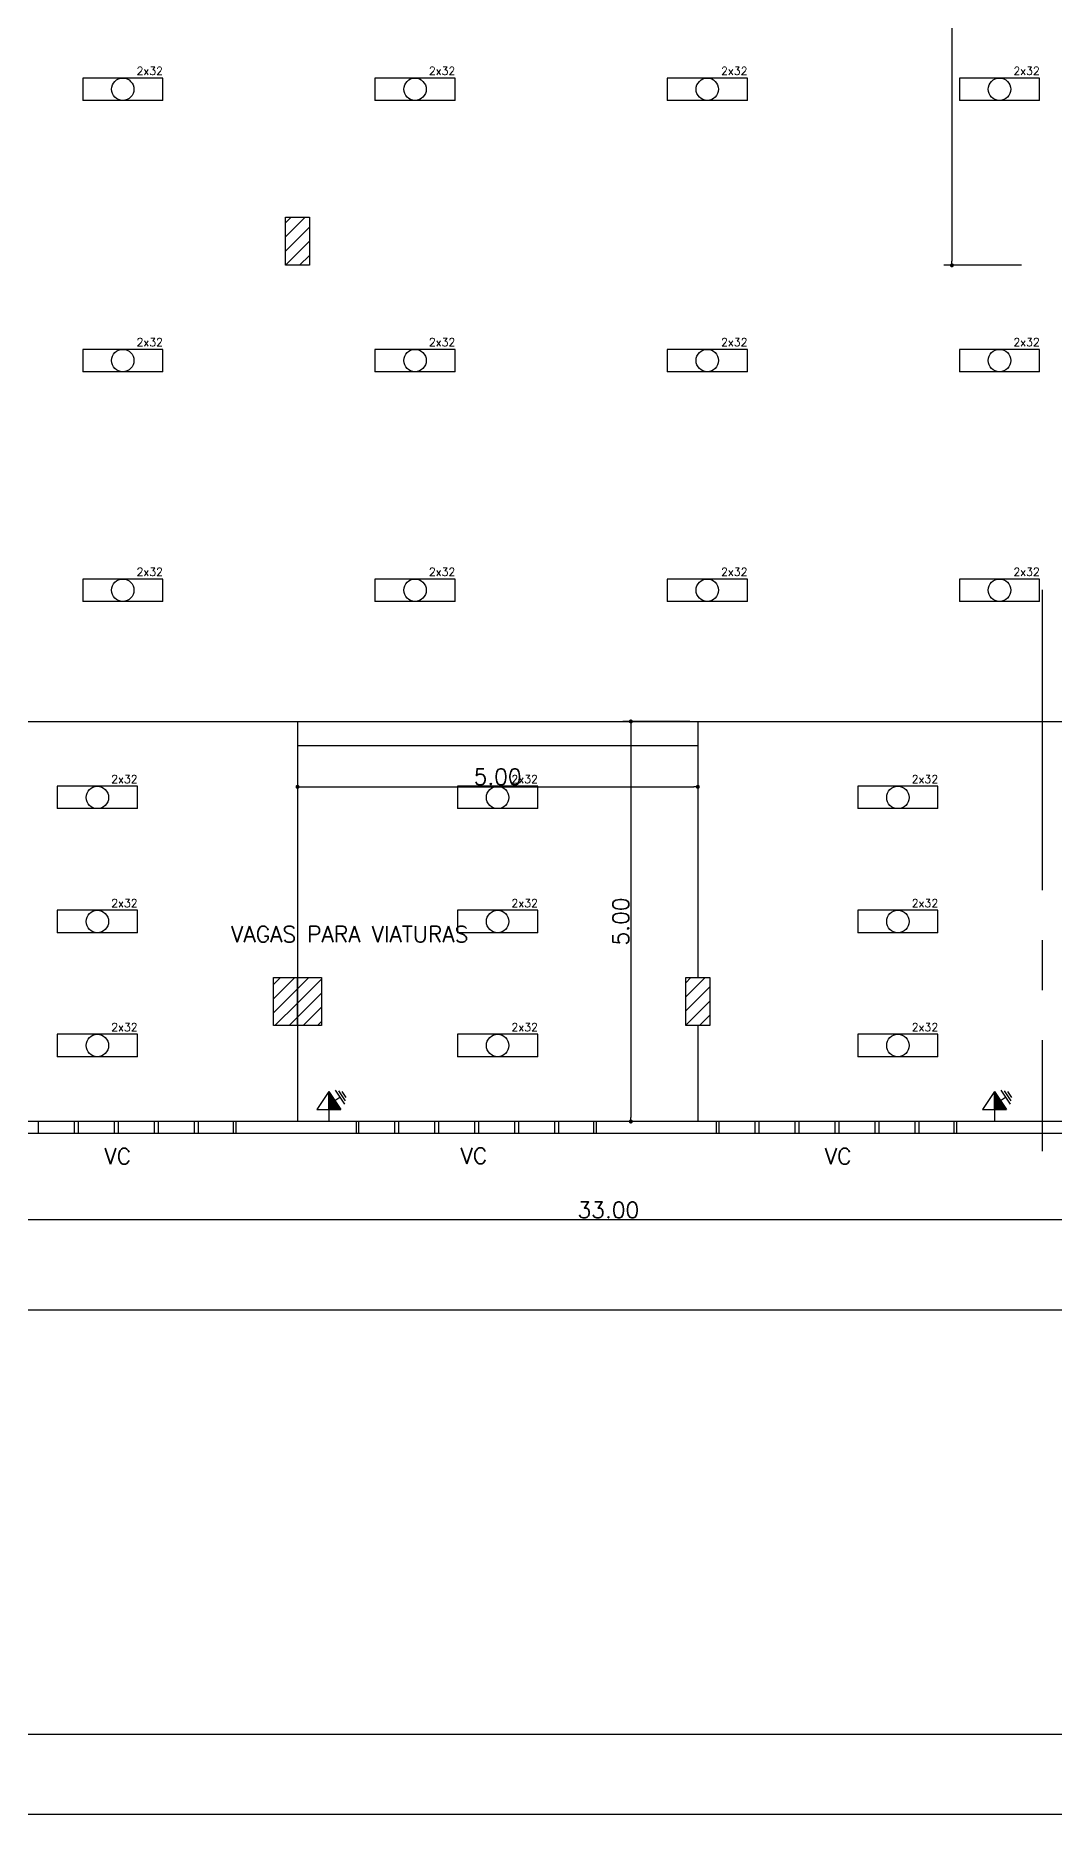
# Model space of a CAD drawing. Header units: millimetres. Extents: x 682 to 1119, y 341 to 434.
# Drawn here: x 702.31 to 715.03, y 341.27 to 363.5 of the extents above; entities that cross this region are included whole.
import ezdxf

# ---------------------------------------------------------------- set-up
doc = ezdxf.new("R2010")
doc.units = ezdxf.units.MM
doc.linetypes.add('CENTER2', pattern=[1.125, 0.75, -0.125, 0.125, -0.125])
for name, color, linetype in [('ALV', 6, 'Continuous'), ('AR-ALVENARIA_EM_VISTA-001-C', 1, 'Continuous'), ('AR-COTAS-001-C', 1, 'Continuous'), ('AR-LINHA_DE_CORTE-007-E', 7, 'CENTER2'), ('AR-PISO_EM_PLANTA-001-C', 1, 'Continuous'), ('AR-TEXTOS_ALTURA_2_5MM-003C', 3, 'Continuous'), ('hatch', 253, 'Continuous'), ('PENA_2', 2, 'Continuous'), ('PENA_6', 5, 'Continuous')]:
    doc.layers.add(name, color=color, linetype=linetype)
doc.styles.add('R60', font='simplex.shx', dxfattribs={"height": 0.08})
doc.styles.add('ROMANS', font='romans')
doc.dimstyles.new('ISO-25_WS', dxfattribs={"dimscale": 0.282828, "dimtxt": 0.8, "dimasz": 2, "dimexe": 0.1, "dimexo": 0.625, "dimgap": 0.325, "dimtad": 1, "dimzin": 4, "dimdsep": 46, "dimtxsty": 'Standard', "dimsah": 1, "dimcen": 2.5, "dimadec": 0, "dimazin": 0, "dimtfac": 1, "dimtdec": 0, "dimtmove": 2, "dimatfit": 3, "dimfxl": 1, "dimtolj": 1, "dimtzin": 0, "dimarcsym": 0})
doc.dimstyles.new('PADRÃO', dxfattribs={"dimscale": 0.05, "dimtxt": 2, "dimasz": 1, "dimexe": 2, "dimexo": 2, "dimgap": 0.5, "dimtad": 1, "dimzin": 5, "dimdsep": 46, "dimtxsty": 'ROMANS', "dimblk1": 'DOT', "dimblk2": 'DOT', "dimsah": 1, "dimcen": 2.5, "dimdle": 0.2, "dimclrd": 1, "dimclre": 1, "dimclrt": 3, "dimadec": 0, "dimazin": 0, "dimtfac": 1, "dimtix": 1, "dimtmove": 2, "dimatfit": 3, "dimldrblk": 'DOT', "dimfxl": 1, "dimtolj": 1, "dimtzin": 1, "dimarcsym": 0})
pattern_1 = [(45, (707.43386, 340.00985), (-0.08838835, 0.08838835), [])]

# ---------------------------------------------------------------- blocks, each defined once
blk = doc.blocks.new('_DOT')
at = {"color": 0, "linetype": 'ByBlock'}
blk.add_line((-0.5, 0), (-1, 0), dxfattribs=at)
at = {"color": 0, "linetype": 'ByBlock', "const_width": 0.5}
blk.add_lwpolyline([(-0.25, 0, 1), (0.25, 0, 1)], format="xyb", close=True, dxfattribs=at)
blk = doc.blocks.new('*D15')
at = {"layer": 'AR-COTAS-001-C', "color": 1, "linetype": 'ByBlock', "lineweight": -2}
for p, q in [((692.96, 349.682), (692.96, 348.602)), ((725.829, 349.682), (725.829, 348.602)), ((725.779, 348.702), (693.01, 348.702))]:
    blk.add_line(p, q, dxfattribs=at)
at = {"layer": 'DEFPOINTS', "color": 0, "linetype": 'ByBlock'}
for p in [(692.96, 349.782), (725.829, 349.782), (692.96, 348.702)]:
    blk.add_point(p, dxfattribs=at)
at = {"layer": 'AR-COTAS-001-C', "color": 1, "linetype": 'ByBlock', "lineweight": -2, "xscale": 0.05, "yscale": 0.05, "zscale": 0.05, "rotation": 180}
blk.add_blockref('_DOT', (692.96, 348.702), dxfattribs=at)
at = {"layer": 'AR-COTAS-001-C', "color": 1, "linetype": 'ByBlock', "lineweight": -2, "xscale": 0.05, "yscale": 0.05, "zscale": 0.05}
blk.add_blockref('_DOT', (725.829, 348.702), dxfattribs=at)
at = {"layer": 'AR-COTAS-001-C', "color": 3, "linetype": 'ByBlock', "insert": (709.394, 348.827), "char_height": 0.2, "attachment_point": 5, "style": 'ROMANS'}
blk.add_mtext('\\A1; 33.00', dxfattribs=at)
blk = doc.blocks.new('*D20')
at = {"layer": 'AR-COTAS-001-C', "color": 1, "linetype": 'ByBlock', "lineweight": -2}
for p, q in [((692.96, 349.682), (692.96, 347.474)), ((745.729, 349.682), (745.729, 347.474)), ((745.679, 347.574), (693.01, 347.574))]:
    blk.add_line(p, q, dxfattribs=at)
at = {"layer": 'DEFPOINTS', "color": 0, "linetype": 'ByBlock'}
for p in [(692.96, 349.782), (745.729, 349.782), (692.96, 347.574)]:
    blk.add_point(p, dxfattribs=at)
at = {"layer": 'AR-COTAS-001-C', "color": 1, "linetype": 'ByBlock', "lineweight": -2, "xscale": 0.05, "yscale": 0.05, "zscale": 0.05, "rotation": 180}
blk.add_blockref('_DOT', (692.96, 347.574), dxfattribs=at)
at = {"layer": 'AR-COTAS-001-C', "color": 1, "linetype": 'ByBlock', "lineweight": -2, "xscale": 0.05, "yscale": 0.05, "zscale": 0.05}
blk.add_blockref('_DOT', (745.729, 347.574), dxfattribs=at)
at = {"layer": 'AR-COTAS-001-C', "color": 3, "linetype": 'ByBlock', "insert": (719.344, 347.699), "char_height": 0.2, "attachment_point": 5, "style": 'ROMANS'}
blk.add_mtext('\\A1;53.00', dxfattribs=at)
blk = doc.blocks.new('*D31')
at = {"layer": 'AR-COTAS-001-C', "color": 1, "lineweight": -2}
for p, q in [((714.621, 369.232), (713.653, 369.232)), ((713.753, 369.182), (713.753, 360.682)), ((714.621, 360.632), (713.653, 360.632))]:
    blk.add_line(p, q, dxfattribs=at)
at = {"layer": 'DEFPOINTS', "color": 0}
for p in [(714.721, 369.232), (713.753, 360.632), (714.721, 360.632)]:
    blk.add_point(p, dxfattribs=at)
at = {"layer": 'AR-COTAS-001-C', "color": 1, "lineweight": -2, "xscale": 0.05, "yscale": 0.05, "zscale": 0.05}
for p, rotation in [((713.753, 369.232), 90), ((713.753, 360.632), 270)]:
    blk.add_blockref('_DOT', p, dxfattribs=dict(at, rotation=rotation))
at = {"layer": 'AR-COTAS-001-C', "color": 3, "insert": (713.628, 364.932), "char_height": 0.2, "attachment_point": 5, "rotation": 90, "style": 'ROMANS'}
blk.add_mtext('\\A1;8.60', dxfattribs=at)
blk = doc.blocks.new('*D47')
at = {"layer": 'AR-COTAS-001-C', "color": 1, "lineweight": -2}
for p, q in [((705.579, 354.832), (705.579, 354.015)), ((710.579, 354.832), (710.579, 354.015)), ((705.629, 354.115), (710.529, 354.115))]:
    blk.add_line(p, q, dxfattribs=at)
at = {"layer": 'DEFPOINTS', "color": 0}
for p in [(705.579, 354.932), (710.579, 354.932), (710.579, 354.115)]:
    blk.add_point(p, dxfattribs=at)
at = {"layer": 'AR-COTAS-001-C', "color": 1, "lineweight": -2, "xscale": 0.05, "yscale": 0.05, "zscale": 0.05, "rotation": 180}
blk.add_blockref('_DOT', (705.579, 354.115), dxfattribs=at)
at = {"layer": 'AR-COTAS-001-C', "color": 1, "lineweight": -2, "xscale": 0.05, "yscale": 0.05, "zscale": 0.05}
blk.add_blockref('_DOT', (710.579, 354.115), dxfattribs=at)
at = {"layer": 'AR-COTAS-001-C', "color": 3, "insert": (708.079, 354.24), "char_height": 0.2, "attachment_point": 5, "style": 'ROMANS'}
blk.add_mtext('\\A1;5.00', dxfattribs=at)
blk = doc.blocks.new('*D48')
at = {"layer": 'AR-COTAS-001-C', "color": 1, "lineweight": -2}
for p, q in [((710.479, 354.932), (709.643, 354.932)), ((709.743, 354.882), (709.743, 349.982)), ((710.479, 349.932), (709.643, 349.932))]:
    blk.add_line(p, q, dxfattribs=at)
at = {"layer": 'DEFPOINTS', "color": 0}
for p in [(710.579, 354.932), (709.743, 349.932), (710.579, 349.932)]:
    blk.add_point(p, dxfattribs=at)
at = {"layer": 'AR-COTAS-001-C', "color": 1, "lineweight": -2, "xscale": 0.05, "yscale": 0.05, "zscale": 0.05}
for p, rotation in [((709.743, 354.932), 90), ((709.743, 349.932), 270)]:
    blk.add_blockref('_DOT', p, dxfattribs=dict(at, rotation=rotation))
at = {"layer": 'AR-COTAS-001-C', "color": 3, "insert": (709.618, 352.432), "char_height": 0.2, "attachment_point": 5, "rotation": 90, "style": 'ROMANS'}
blk.add_mtext('\\A1;5.00', dxfattribs=at)

msp = doc.modelspace()

# ---------------------------------------------------------------- hatches: boundary and pattern name
at = {"layer": 'AR-COTAS-001-C', "linetype": 'Continuous', "ltscale": 5}
h = msp.add_hatch(dxfattribs=at)
h.set_pattern_fill('ANSI31', color=256, style=0)
h.set_pattern_definition(pattern_1)
h.paths.add_polyline_path([(705.729, 361.232), (705.429, 361.232), (705.429, 360.632), (705.729, 360.632)])
h = msp.add_hatch(dxfattribs=at)
h.set_pattern_fill('ANSI31', color=256, style=0)
h.set_pattern_definition(pattern_1)
h.paths.add_polyline_path([(705.579, 351.732), (705.279, 351.732), (705.279, 351.132), (705.579, 351.132)])
h = msp.add_hatch(dxfattribs=at)
h.set_pattern_fill('ANSI31', color=256, style=0)
h.set_pattern_definition(pattern_1)
h.paths.add_polyline_path([(705.879, 351.732), (705.579, 351.732), (705.579, 351.132), (705.879, 351.132)])
h = msp.add_hatch(dxfattribs=at)
h.set_pattern_fill('ANSI31', color=256, style=0)
h.set_pattern_definition(pattern_1)
h.paths.add_polyline_path([(710.729, 351.732), (710.429, 351.732), (710.429, 351.132), (710.729, 351.132)])
at = {"layer": 'hatch', "linetype": 'ByBlock', "ltscale": 5}
for points in [[(706.119, 350.082), (705.969, 350.307), (705.969, 350.082)], [(714.436, 350.082), (714.286, 350.307), (714.286, 350.082)]]:
    msp.add_hatch(color=256, dxfattribs=at).paths.add_polyline_path(points)

# ---------------------------------------------------------------- linework, layer by layer
at = {"layer": 'ALV'}
for p, q in [((710.429, 351.732), (710.729, 351.732)), ((710.429, 351.132), (710.429, 351.732)), ((710.729, 351.732), (710.729, 351.132)), ((710.729, 351.132), (710.429, 351.132)), ((725.829, 349.932), (693.079, 349.932)), ((704.81, 349.932), (704.81, 349.782)), ((706.31, 349.932), (706.31, 349.782)), ((709.31, 349.932), (709.31, 349.782)), ((710.81, 349.932), (710.81, 349.782)), ((713.81, 349.932), (713.81, 349.782)), ((725.829, 349.782), (692.96, 349.782))]:
    msp.add_line(p, q, dxfattribs=at)
for points in [[(705.729, 361.232), (705.729, 360.632), (705.429, 360.632), (705.429, 361.232)], [(705.579, 351.732), (705.579, 351.132), (705.279, 351.132), (705.279, 351.732)], [(705.879, 351.732), (705.879, 351.132), (705.579, 351.132), (705.579, 351.732)]]:
    msp.add_lwpolyline(points, close=True, dxfattribs=at)
at = {"layer": 'AR-ALVENARIA_EM_VISTA-001-C', "ltscale": 5}
for p, q in [((702.34, 349.932), (702.34, 349.777)), ((702.79, 349.932), (702.79, 349.777)), ((702.84, 349.932), (702.84, 349.777)), ((703.29, 349.932), (703.29, 349.777)), ((703.34, 349.932), (703.34, 349.777)), ((703.79, 349.932), (703.79, 349.777)), ((703.84, 349.932), (703.84, 349.777)), ((704.29, 349.932), (704.29, 349.777)), ((704.34, 349.932), (704.34, 349.777)), ((704.78, 349.777), (704.78, 349.932)), ((706.34, 349.932), (706.34, 349.777)), ((706.79, 349.932), (706.79, 349.777)), ((706.84, 349.932), (706.84, 349.777)), ((707.29, 349.932), (707.29, 349.777)), ((707.34, 349.932), (707.34, 349.777)), ((707.79, 349.932), (707.79, 349.777)), ((707.84, 349.932), (707.84, 349.777)), ((708.29, 349.932), (708.29, 349.777)), ((708.34, 349.932), (708.34, 349.777)), ((708.79, 349.932), (708.79, 349.777)), ((708.84, 349.932), (708.84, 349.777)), ((709.28, 349.777), (709.28, 349.932)), ((710.84, 349.932), (710.84, 349.777)), ((711.29, 349.932), (711.29, 349.777)), ((711.34, 349.932), (711.34, 349.777)), ((711.79, 349.932), (711.79, 349.777)), ((711.84, 349.932), (711.84, 349.777)), ((712.29, 349.932), (712.29, 349.777)), ((712.34, 349.932), (712.34, 349.777)), ((712.79, 349.932), (712.79, 349.777)), ((712.84, 349.932), (712.84, 349.777)), ((713.29, 349.932), (713.29, 349.777)), ((713.34, 349.932), (713.34, 349.777)), ((713.78, 349.777), (713.78, 349.932))]:
    msp.add_line(p, q, dxfattribs=at)
at = {"layer": 'AR-LINHA_DE_CORTE-007-E', "linetype": 'CENTER2', "ltscale": 5}
msp.add_line((714.88, 356.575), (714.88, 349.562), dxfattribs=at)
at = {"layer": 'AR-PISO_EM_PLANTA-001-C'}
for p, q in [((691.908, 354.932), (715.579, 354.932)), ((705.579, 354.932), (705.579, 351.732)), ((710.579, 354.932), (710.579, 351.732)), ((705.579, 351.132), (705.579, 349.932)), ((710.579, 351.132), (710.579, 349.932))]:
    msp.add_line(p, q, dxfattribs=at)
at = {"layer": 'AR-TEXTOS_ALTURA_2_5MM-003C', "linetype": 'ByBlock', "ltscale": 2}
for p, q in [((702.896, 362.972), (702.896, 362.692)), ((703.896, 362.972), (702.896, 362.972)), ((703.896, 362.692), (703.896, 362.972)), ((706.547, 362.972), (706.547, 362.692)), ((707.547, 362.972), (706.547, 362.972)), ((707.547, 362.692), (707.547, 362.972)), ((710.198, 362.972), (710.198, 362.692)), ((711.198, 362.972), (710.198, 362.972)), ((711.198, 362.692), (711.198, 362.972)), ((713.848, 362.972), (713.848, 362.692)), ((714.848, 362.972), (713.848, 362.972)), ((714.848, 362.692), (714.848, 362.972)), ((703.896, 362.692), (702.896, 362.692)), ((707.547, 362.692), (706.547, 362.692)), ((711.198, 362.692), (710.198, 362.692)), ((714.848, 362.692), (713.848, 362.692)), ((702.896, 359.582), (702.896, 359.302)), ((703.896, 359.582), (702.896, 359.582)), ((703.896, 359.302), (703.896, 359.582)), ((706.547, 359.582), (706.547, 359.302)), ((707.547, 359.582), (706.547, 359.582)), ((707.547, 359.302), (707.547, 359.582)), ((710.198, 359.582), (710.198, 359.302)), ((711.198, 359.582), (710.198, 359.582)), ((711.198, 359.302), (711.198, 359.582)), ((713.848, 359.582), (713.848, 359.302)), ((714.848, 359.582), (713.848, 359.582)), ((714.848, 359.302), (714.848, 359.582)), ((703.896, 359.302), (702.896, 359.302)), ((707.547, 359.302), (706.547, 359.302)), ((711.198, 359.302), (710.198, 359.302)), ((714.848, 359.302), (713.848, 359.302)), ((702.896, 356.712), (702.896, 356.432)), ((703.896, 356.712), (702.896, 356.712)), ((703.896, 356.432), (703.896, 356.712)), ((706.547, 356.712), (706.547, 356.432)), ((707.547, 356.712), (706.547, 356.712)), ((707.547, 356.432), (707.547, 356.712)), ((710.198, 356.712), (710.198, 356.432)), ((711.198, 356.712), (710.198, 356.712)), ((711.198, 356.432), (711.198, 356.712)), ((713.848, 356.712), (713.848, 356.432)), ((714.848, 356.712), (713.848, 356.712)), ((714.848, 356.432), (714.848, 356.712)), ((703.896, 356.432), (702.896, 356.432)), ((707.547, 356.432), (706.547, 356.432)), ((711.198, 356.432), (710.198, 356.432)), ((714.848, 356.432), (713.848, 356.432)), ((702.579, 354.122), (702.579, 353.842)), ((703.579, 354.122), (702.579, 354.122)), ((703.579, 353.842), (703.579, 354.122)), ((707.579, 354.122), (707.579, 353.842)), ((708.579, 354.122), (707.579, 354.122)), ((708.579, 353.842), (708.579, 354.122)), ((712.579, 354.122), (712.579, 353.842)), ((713.579, 354.122), (712.579, 354.122)), ((713.579, 353.842), (713.579, 354.122)), ((703.579, 353.842), (702.579, 353.842)), ((708.579, 353.842), (707.579, 353.842)), ((713.579, 353.842), (712.579, 353.842)), ((702.579, 352.572), (702.579, 352.292)), ((703.579, 352.572), (702.579, 352.572)), ((703.579, 352.292), (703.579, 352.572)), ((707.579, 352.572), (707.579, 352.292)), ((708.579, 352.572), (707.579, 352.572)), ((708.579, 352.292), (708.579, 352.572)), ((712.579, 352.572), (712.579, 352.292)), ((713.579, 352.572), (712.579, 352.572)), ((713.579, 352.292), (713.579, 352.572)), ((703.579, 352.292), (702.579, 352.292)), ((708.579, 352.292), (707.579, 352.292)), ((713.579, 352.292), (712.579, 352.292)), ((702.579, 351.022), (702.579, 350.742)), ((703.579, 351.022), (702.579, 351.022)), ((703.579, 350.742), (703.579, 351.022)), ((707.579, 351.022), (707.579, 350.742)), ((708.579, 351.022), (707.579, 351.022)), ((708.579, 350.742), (708.579, 351.022)), ((712.579, 351.022), (712.579, 350.742)), ((713.579, 351.022), (712.579, 351.022)), ((713.579, 350.742), (713.579, 351.022)), ((703.579, 350.742), (702.579, 350.742)), ((708.579, 350.742), (707.579, 350.742)), ((713.579, 350.742), (712.579, 350.742)), ((705.969, 350.307), (705.819, 350.082)), ((705.969, 350.082), (705.969, 350.307)), ((705.969, 350.307), (706.119, 350.082)), ((706.044, 350.195), (706.107, 350.236)), ((706.048, 350.324), (706.165, 350.149)), ((706.09, 350.315), (706.173, 350.191)), ((706.132, 350.307), (706.181, 350.232)), ((714.286, 350.307), (714.136, 350.082)), ((714.286, 350.082), (714.286, 350.307)), ((714.286, 350.307), (714.436, 350.082)), ((714.361, 350.195), (714.424, 350.236)), ((714.366, 350.324), (714.482, 350.149)), ((714.407, 350.315), (714.49, 350.191)), ((714.449, 350.307), (714.499, 350.232)), ((705.819, 350.082), (705.969, 350.082)), ((705.969, 350.082), (705.969, 349.932)), ((705.969, 350.082), (706.119, 350.082)), ((714.136, 350.082), (714.286, 350.082)), ((714.286, 350.082), (714.286, 349.932)), ((714.286, 350.082), (714.436, 350.082))]:
    msp.add_line(p, q, dxfattribs=at)
for centre in [(703.396, 362.832), (707.047, 362.832), (710.698, 362.832), (714.348, 362.832), (703.396, 359.442), (707.047, 359.442), (710.698, 359.442), (714.348, 359.442), (703.396, 356.572), (707.047, 356.572), (710.698, 356.572), (714.348, 356.572), (703.079, 353.982), (708.079, 353.982), (713.079, 353.982), (703.079, 352.432), (708.079, 352.432), (713.079, 352.432), (703.079, 350.882), (708.079, 350.882), (713.079, 350.882)]:
    msp.add_circle(centre, 0.14, dxfattribs=at)
at = {"layer": 'hatch', "linetype": 'ByBlock', "ltscale": 5}
msp.add_line((705.579, 354.632), (710.579, 354.632), dxfattribs=at)
at = {"layer": 'PENA_2'}
msp.add_line((769.672, 341.273), (681.672, 341.273), dxfattribs=at)
at = {"layer": 'PENA_6'}
msp.add_line((768.672, 342.273), (684.172, 342.273), dxfattribs=at)

# ---------------------------------------------------------------- texts
at = {"layer": 'AR-TEXTOS_ALTURA_2_5MM-003C', "linetype": 'ByBlock', "ltscale": 2, "attachment_point": 5, "style": 'R60'}
for s, insert, char_height, width in [('2x32', (703.734, 363.061), 0.1, 3.40664), ('2x32', (707.385, 363.061), 0.1, 3.40664), ('2x32', (711.035, 363.061), 0.1, 3.40664), ('2x32', (714.686, 363.061), 0.1, 3.40664), ('2x32', (703.734, 359.671), 0.1, 3.40664), ('2x32', (707.385, 359.671), 0.1, 3.40664), ('2x32', (711.035, 359.671), 0.1, 3.40664), ('2x32', (714.686, 359.671), 0.1, 3.40664), ('2x32', (703.734, 356.801), 0.1, 3.40664), ('2x32', (707.385, 356.801), 0.1, 3.40664), ('2x32', (711.035, 356.801), 0.1, 3.40664), ('2x32', (714.686, 356.801), 0.1, 3.40664), ('2x32', (703.417, 354.211), 0.1, 3.40664), ('2x32', (708.417, 354.211), 0.1, 3.40664), ('2x32', (713.417, 354.211), 0.1, 3.40664), ('2x32', (703.417, 352.661), 0.1, 3.40664), ('2x32', (708.417, 352.661), 0.1, 3.40664), ('2x32', (713.417, 352.661), 0.1, 3.40664), ('VAGAS PARA VIATURAS   \\P ', (706.231, 352.106), 0.2, 10), ('2x32', (703.417, 351.111), 0.1, 3.40664), ('2x32', (708.417, 351.111), 0.1, 3.40664), ('2x32', (713.417, 351.111), 0.1, 3.40664), ('VC', (703.333, 349.498), 0.2, 10), ('VC', (707.783, 349.504), 0.2, 10), ('VC', (712.333, 349.498), 0.2, 10)]:
    msp.add_mtext(s, dxfattribs=dict(at, insert=insert, char_height=char_height, width=width))

# ---------------------------------------------------------------- dimensions: what is measured, and where the dimension line sits
at = {"layer": 'AR-COTAS-001-C', "ltscale": 5}
for base, p1, p2, picture, middle in [((713.753, 360.632), (714.721, 369.232), (714.721, 360.632), '*D31', (713.628, 364.932)), ((709.743, 349.932), (710.579, 354.932), (710.579, 349.932), '*D48', (709.618, 352.432))]:
    dim = msp.add_linear_dim(base=base, p1=p1, p2=p2, angle=90, dimstyle='ISO-25_WS', override={"dimscale": 0.05, "dimtxt": 4, "dimasz": 1, "dimexe": 2, "dimexo": 2, "dimgap": 0.5, "dimzin": 5, "dimtxsty": 'ROMANS', "dimblk1": 'DOT', "dimblk2": 'DOT', "dimdle": 0.2, "dimclrd": 1, "dimclre": 1, "dimclrt": 3, "dimtdec": 2, "dimtix": 1, "dimtzin": 1}, dxfattribs=at)
    dim.commit()
    dim.dimension.update_dxf_attribs({"geometry": picture, "text_midpoint": middle})
dim = msp.add_linear_dim(base=(710.579, 354.115), p1=(705.579, 354.932), p2=(710.579, 354.932), dimstyle='ISO-25_WS', override={"dimscale": 0.05, "dimtxt": 4, "dimasz": 1, "dimexe": 2, "dimexo": 2, "dimgap": 0.5, "dimzin": 5, "dimtxsty": 'ROMANS', "dimblk1": 'DOT', "dimblk2": 'DOT', "dimdle": 0.2, "dimclrd": 1, "dimclre": 1, "dimclrt": 3, "dimtdec": 2, "dimtix": 1, "dimtzin": 1}, dxfattribs=at)
dim.commit()
dim.dimension.update_dxf_attribs({"geometry": '*D47', "text_midpoint": (708.079, 354.24)})
at = {"layer": 'AR-COTAS-001-C', "linetype": 'ByBlock', "ltscale": 2}
for base, p1, text, picture, middle in [((692.96, 348.702), (725.829, 349.782), ' 33.00', '*D15', (709.394, 348.827)), ((692.96, 347.574), (745.729, 349.782), '53.00', '*D20', (719.344, 347.699))]:
    dim = msp.add_linear_dim(base=base, p1=p1, p2=(692.96, 349.782), text=text, dimstyle='PADRÃO', override={"dimtxt": 4}, dxfattribs=at)
    dim.commit()
    dim.dimension.update_dxf_attribs({"geometry": picture, "text_midpoint": middle})

doc.saveas('drawing.dxf')
